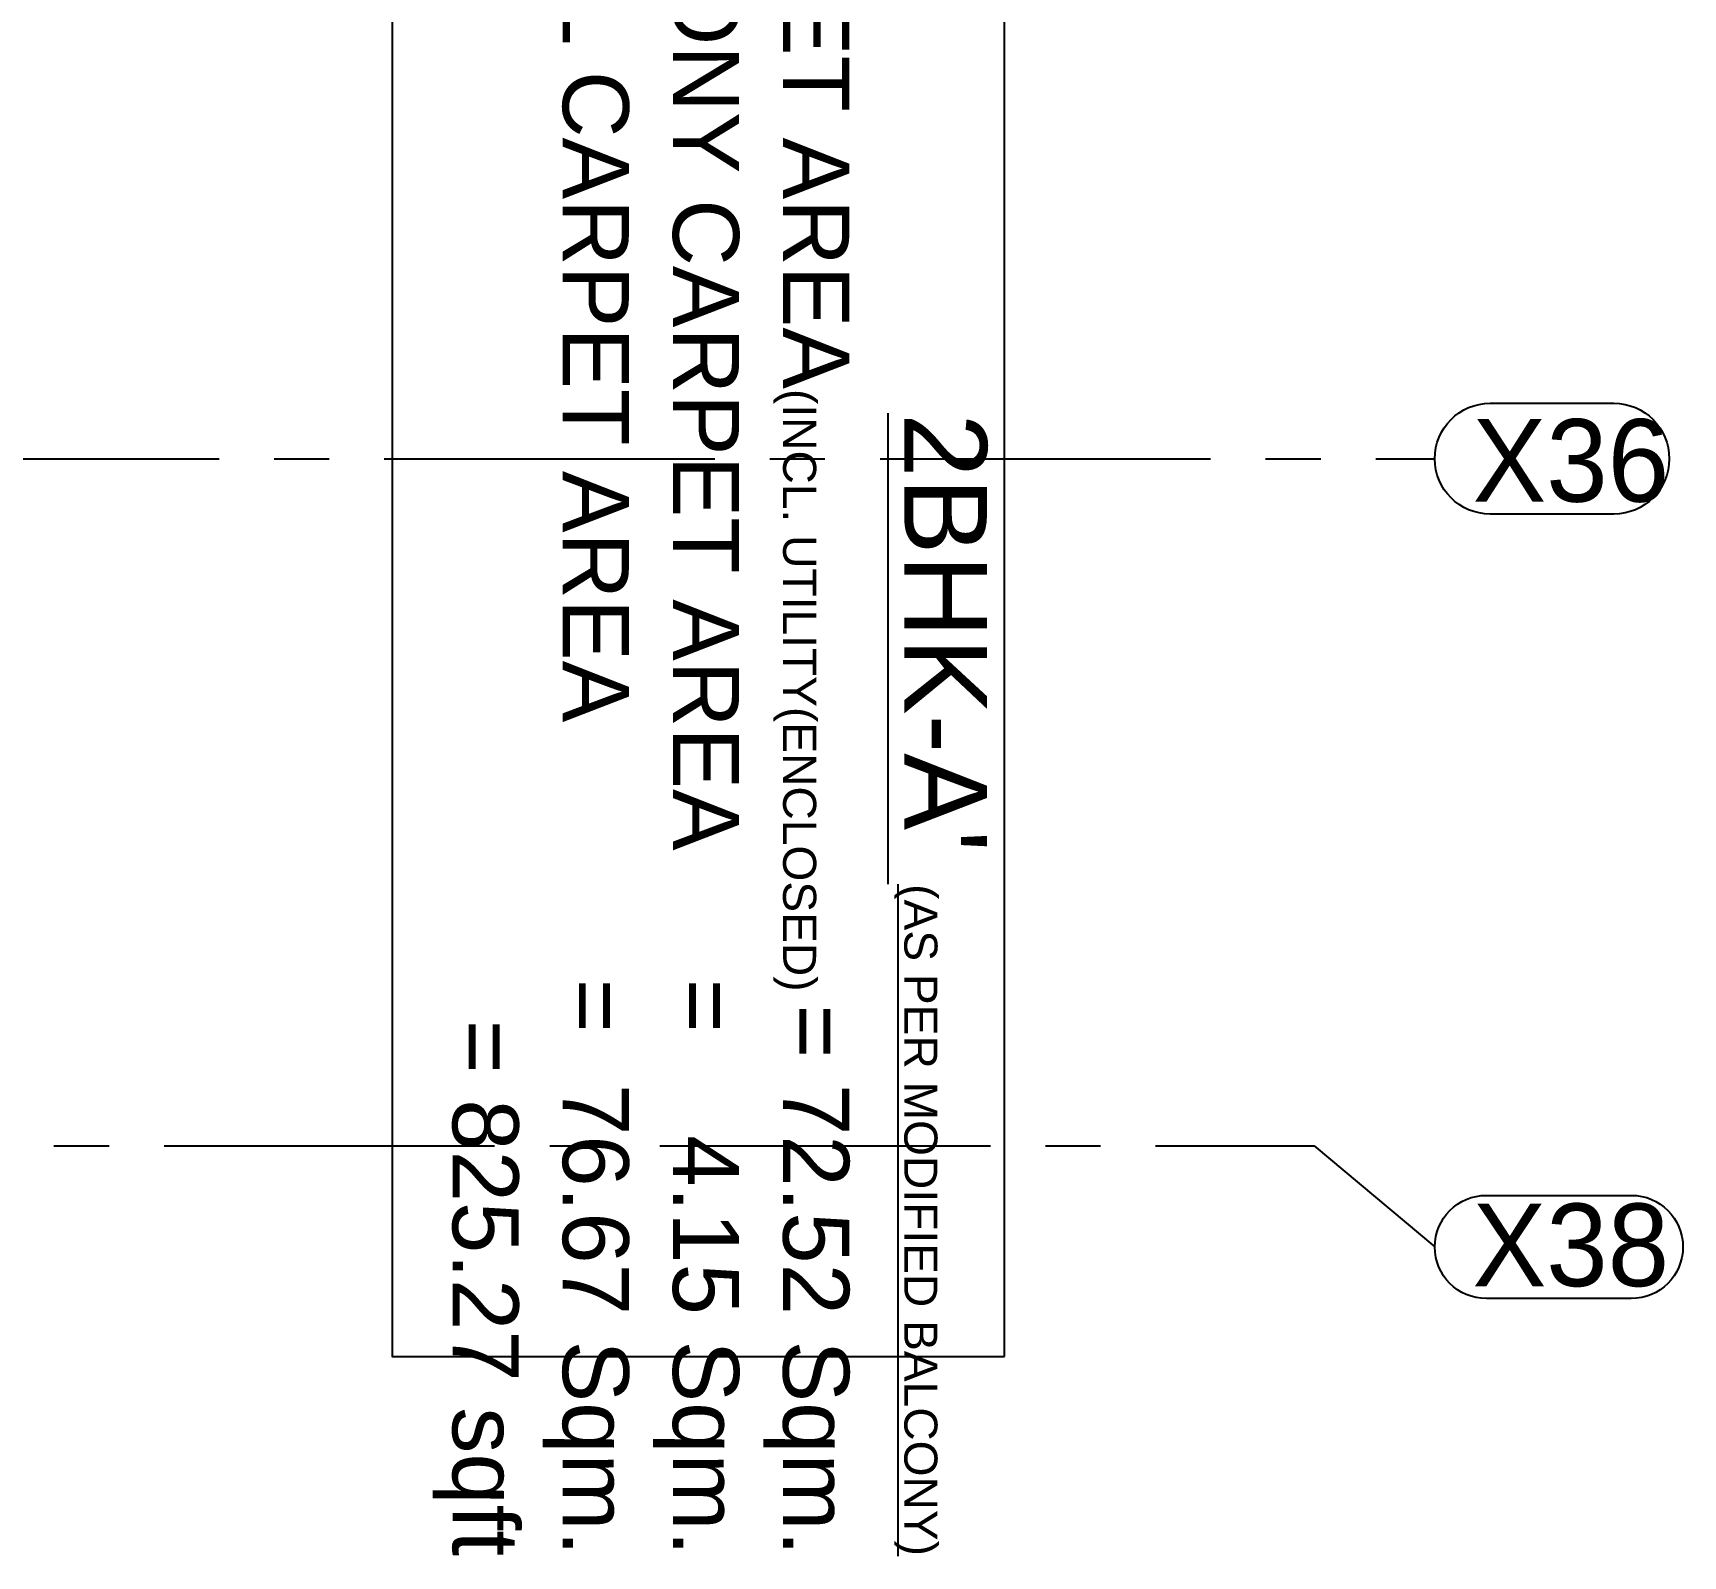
# Model space of a CAD drawing. Header units: millimetres. Extents: x -414464 to 1686, y -90036 to 108605.
# Drawn here: x -94672 to -90928, y -79241 to -75783 of the extents above; entities that cross this region are included whole.
import ezdxf

# ---------------------------------------------------------------- set-up
doc = ezdxf.new("R2010")
doc.units = ezdxf.units.MM
doc.header["$LTSCALE"] = 1000
doc.header["$MEASUREMENT"] = 0
for name, pattern in [('$36$HIDDEN', [0.375, 0.25, -0.125]), ('T8_REFUGE COLUMNS$1$AUDIT_D_120904163729-0', [0]), ('T8_REFUGE COLUMNS$1$CENTER2', [1.125, 0.75, -0.125, 0.125, -0.125])]:
    doc.linetypes.add(name, pattern=pattern)
for name, color, linetype in [('$21$A-DIMENSIONS', 2, '$36$HIDDEN'), ('a-rcc', 3, 'Continuous'), ('T8(T9 IS SIMILAR)$1$A-OLD RERA AREA', 7, 'Continuous'), ('T8_REFUGE COLUMNS$1$A-CENTERLINE', 193, 'T8_REFUGE COLUMNS$1$CENTER2'), ('T8_REFUGE COLUMNS$1$A-COLUMN GRID NUMBERING', 4, 'T8_REFUGE COLUMNS$1$AUDIT_D_120904163729-0'), ('T8_TYPICAL COLUMNS$1$A-RCC COLS', 3, 'Continuous')]:
    doc.layers.add(name, color=color, linetype=linetype)
doc.layers.add('T8(T9 IS SIMILAR)$1$D&W', color=8, linetype='Continuous', lineweight=25)
doc.styles.add('T8(T9 IS SIMILAR)$1$arial', font='sanss___.ttf')
doc.styles.add('T8_REFUGE COLUMNS$1$STANDARD', font='GOTHIC.TTF')

# ---------------------------------------------------------------- blocks, each defined once
blk = doc.blocks.new('T8_REFUGE COLUMNS')
at = {"layer": 'T8_REFUGE COLUMNS$1$A-CENTERLINE'}
for p, q in [((1216977.1, -5728808.5), (1216977.1, -5698299.6)), ((1218537.1, -5698573.6), (1218766.4, -5698299.6)), ((1218537.1, -5714683.2), (1218537.1, -5698573.6))]:
    blk.add_line(p, q, dxfattribs=at)
at = {"layer": 'T8_REFUGE COLUMNS$1$A-COLUMN GRID NUMBERING', "linetype": 'ByBlock'}
for points in [[(1218883.6, -5698182.4, -1), (1218649.2, -5698182.4), (1218649.2, -5697853.6, -1), (1218883.6, -5697853.6)], [(1217102.9, -5698173.8, -1), (1216851.2, -5698173.8), (1216851.2, -5697893.3, -1), (1217102.9, -5697893.3)]]:
    blk.add_lwpolyline(points, format="xyb", close=True, dxfattribs=at)
at = {"layer": 'T8_REFUGE COLUMNS$1$A-COLUMN GRID NUMBERING', "linetype": 'ByBlock', "char_height": 187.5, "attachment_point": 1, "rotation": 90, "style": 'T8_REFUGE COLUMNS$1$STANDARD'}
for s, insert in [('X36', (1216887.2, -5698213.9)), ('X38', (1218667.9, -5698213.9))]:
    blk.add_mtext_dynamic_manual_height_columns(s, width=444.685, gutter_width=500, heights=[0], dxfattribs=dict(at, insert=insert))
blk = doc.blocks.new('T8_TYPICAL COLUMNS')
at = {"layer": 'T8_TYPICAL COLUMNS$1$A-RCC COLS', "linetype": 'ByBlock'}
blk.add_blockref('T8_REFUGE COLUMNS', (0, 0), dxfattribs=at)
blk = doc.blocks.new('T8(T9 IS SIMILAR)')
at = {"layer": 'T8(T9 IS SIMILAR)$1$A-OLD RERA AREA', "elevation": 0.4}
blk.add_lwpolyline([(1219015.4, -5699276), (1214601.5, -5699276), (1214601.5, -5700665.6), (1219015.4, -5700665.6)], close=True, dxfattribs=at)
at = {"layer": 'T8(T9 IS SIMILAR)$1$D&W', "linetype": 'ByBlock'}
blk.add_blockref('T8_TYPICAL COLUMNS', (0, 0), dxfattribs=at)
at = {"layer": 'T8(T9 IS SIMILAR)$1$A-OLD RERA AREA', "insert": (1219467.9, -5699315.9, 0.4), "char_height": 150, "attachment_point": 3, "style": 'T8(T9 IS SIMILAR)$1$arial'}
blk.add_mtext_dynamic_manual_height_columns("\\pt900;{\\H1.25x;\\L2BHK-A' \\H0.4x;(AS PER MODIFIED BALCONY)\\P\\pt3750;}CARPET AREA{\\H0.5x;(INCL. UTILITY(ENCLOSED) }= 72.52 Sqm.\\P\\ptz;BALCONY CARPET AREA     =    4.15 Sqm.\\P\\pt3600;TOTAL CARPET AREA          =  76.67 Sqm.\\P\\ptz;^I^I^I^I       = 825.27 sqft", width=4717.063, gutter_width=6.25, heights=[0], dxfattribs=at)
blk = doc.blocks.new('A$C48506478')
at = {"layer": '$21$A-DIMENSIONS', "linetype": 'ByBlock'}
blk.add_blockref('T8(T9 IS SIMILAR)', (-1195542.6, 5727884.6), dxfattribs=at)

msp = doc.modelspace()

# ---------------------------------------------------------------- block references
at = {"layer": 'a-rcc', "linetype": 'ByBlock', "rotation": 270}
msp.add_blockref('A$C48506478', (-121076, -55315.3, 0), dxfattribs=at)

doc.saveas('drawing.dxf')
